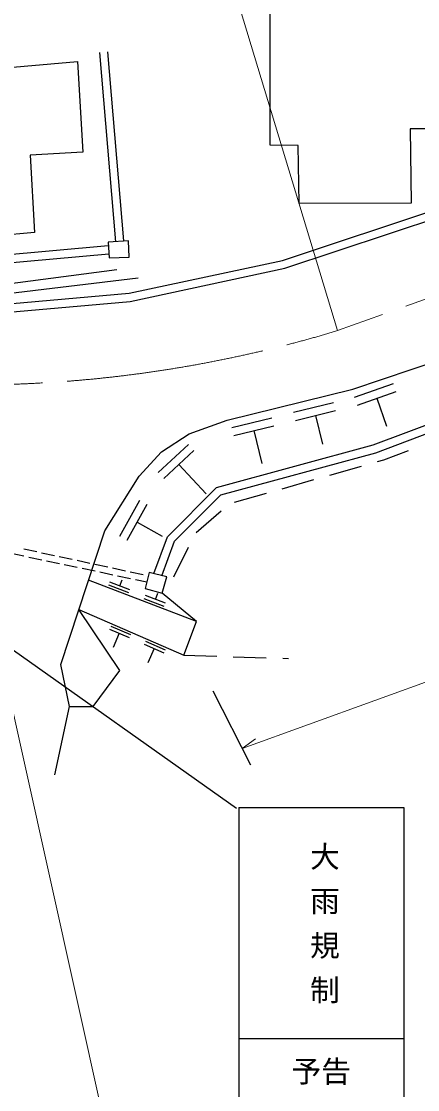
# Model space of a CAD drawing. Units: millimetres, scale not verified. Extents: x 40000 to 680000, y 20000 to 380000.
# Drawn here: x 479956 to 503960, y 234255 to 299026 of the extents above; entities that cross this region are included whole.
import ezdxf
from ezdxf.enums import TextEntityAlignment as Align

# ---------------------------------------------------------------- set-up
doc = ezdxf.new("R2010")
doc.units = ezdxf.units.MM
doc.header["$LTSCALE"] = 1000
doc.linetypes.add('CHAIN', pattern=[18.5, 12, -1.5, 3.5, -1.5])
for name, color, linetype, lineweight in [('M-BGD', 7, 'Continuous', 25), ('M-BGD-HTXT', 7, 'Continuous', 13), ('M-BMK', 2, 'CHAIN', 13), ('M-STR-STRC', 7, 'Continuous', 25)]:
    doc.layers.add(name, color=color, linetype=linetype, lineweight=lineweight)
doc.styles.add('@ＭＳ ゴシック', font='')
doc.styles.add('ＭＳ ゴシック', font='')
doc.styles.get('@ＭＳ ゴシック').set_extended_font_data('@MS Gothic')
doc.styles.get('ＭＳ ゴシック').set_extended_font_data('MS Gothic')

msp = doc.modelspace()

# ---------------------------------------------------------------- linework, layer by layer
at = {"layer": 'M-BGD'}
for p, q in [((495031, 291523), (495031, 302057)), ((485670, 285668), (484702, 297132)), ((486168, 285710), (485200, 297174)), ((474782, 295835), (483351, 296599)), ((483351, 296599), (483678, 291087)), ((515826, 292588), (503518, 292506)), ((503518, 292506), (503573, 288003)), ((496723, 291496), (495031, 291523)), ((496778, 287976), (496723, 291496)), ((483678, 291087), (480485, 290923)), ((480485, 290923), (480758, 286229)), ((501272, 273349), (547146, 290575)), ((495783, 284536), (510847, 289557)), ((501426, 272872), (547322, 290107)), ((495915, 284053), (511000, 289081)), ((503573, 288003), (496778, 287976)), ((480758, 286229), (475437, 285765)), ((486444, 285717), (485213, 285639)), ((486495, 284738), (486444, 285717)), ((485209, 285411), (477866, 284743)), ((485213, 285639), (485267, 284684)), ((485254, 284913), (477911, 284245)), ((485267, 284684), (486495, 284738)), ((486477, 282544), (495783, 284536)), ((476825, 282815), (485740, 283979)), ((486552, 282048), (495915, 284053)), ((478608, 282469), (487032, 283470)), ((478390, 281834), (486477, 282544)), ((478434, 281336), (486552, 282048)), ((500032, 276724), (516202, 282168)), ((492418, 274841), (500032, 276724)), ((500144, 276233), (502503, 277059)), ((500309, 275761), (502669, 276587)), ((501489, 276174), (502079, 274488)), ((496441, 275321), (498868, 275921)), ((496561, 274835), (498988, 275435)), ((490126, 274022), (492418, 274841)), ((492705, 274396), (495132, 274997)), ((497775, 275135), (498204, 273399)), ((488447, 272917), (490126, 274022)), ((492825, 273911), (495252, 274511)), ((494038, 274211), (494532, 272215)), ((488240, 271673), (490071, 273374)), ((491775, 270756), (501272, 273349)), ((487097, 271443), (488447, 272917)), ((488580, 271307), (490411, 273008)), ((492034, 270309), (501426, 272872)), ((501909, 272446), (503412, 273010)), ((489496, 272157), (491148, 270378)), ((498645, 271514), (500568, 272063)), ((501529, 272338), (501909, 272446)), ((485009, 268127), (487097, 271443)), ((488800, 267781), (491775, 270756)), ((495760, 270689), (497683, 271239)), ((489232, 267506), (492034, 270309)), ((492876, 269865), (494799, 270415)), ((485919, 267815), (487133, 270000)), ((486356, 267572), (487570, 269757)), ((490537, 268032), (492050, 269340)), ((486963, 268664), (488494, 267814)), ((482348, 260022), (485009, 268127)), ((487981, 265541), (488800, 267781)), ((480102, 267041), (480884, 266873)), ((488467, 265416), (489232, 267506)), ((489192, 265351), (490087, 267140)), ((479328, 266775), (480111, 266610)), ((480404, 266548), (481187, 266383)), ((481178, 266810), (481960, 266643)), ((481481, 266321), (482264, 266156)), ((482253, 266580), (483035, 266412)), ((483329, 266349), (484111, 266181)), ((482557, 266094), (483340, 265929)), ((483633, 265867), (484416, 265702)), ((484404, 266118), (485186, 265950)), ((484710, 265640), (485493, 265476)), ((485480, 265887), (486262, 265720)), ((486555, 265657), (487337, 265489)), ((487694, 265615), (487448, 264632)), ((488758, 265342), (487694, 265615)), ((490556, 262647), (484031, 265149)), ((486534, 264564), (485320, 265030)), ((485786, 265414), (486569, 265249)), ((485927, 264797), (486065, 265155)), ((486863, 265187), (487551, 265042)), ((487631, 265426), (487646, 265423)), ((488485, 264359), (488758, 265342)), ((486462, 264377), (485249, 264843)), ((487448, 264632), (488485, 264359)), ((488075, 263973), (488220, 264352)), ((490556, 262647), (488485, 264359)), ((488610, 263554), (487396, 264019)), ((488682, 263741), (487468, 264206)), ((485930, 259659), (483446, 263366)), ((483446, 263366), (489798, 260602)), ((485370, 262365), (486562, 261846)), ((489798, 260602), (490556, 262647)), ((485290, 262181), (486482, 261663)), ((485886, 261922), (485508, 261053)), ((487399, 261264), (488591, 260745)), ((487479, 261447), (488671, 260929)), ((487995, 261005), (487617, 260135)), ((489798, 260602), (491797, 260538)), ((492796, 260505), (494795, 260441)), ((495795, 260409), (496143, 260397)), ((482880, 257484), (482348, 260022)), ((484298, 257479), (485930, 259659)), ((481980, 253350), (482880, 257484)), ((482880, 257484), (484298, 257479))]:
    msp.add_line(p, q, dxfattribs=at)
at = {"layer": 'M-BGD-HTXT'}
for p, q in [((499114, 280273), (490433, 308990)), ((493325, 254947), (552558, 276363)), ((493325, 254947), (552558, 276363)), ((485237, 231132), (477807, 264535)), ((493325, 254947), (494148, 255522))]:
    msp.add_line(p, q, dxfattribs=at)
at = {"layer": 'M-BMK'}
msp.add_line((566786, 304515), (499114, 280273), dxfattribs=at)
msp.add_arc((476824, 354010), 77032, 260.63764, 286.8194, dxfattribs=at)
at = {"layer": 'M-STR-STRC'}
for p, q in [((458898, 275474), (492992, 251320)), ((491562, 258426), (493833, 253943)), ((493123, 251360), (503123, 251360)), ((493123, 251360), (493123, 233360)), ((503123, 251360), (503123, 233360)), ((493123, 237360), (503123, 237360))]:
    msp.add_line(p, q, dxfattribs=at)

# ---------------------------------------------------------------- texts
at = {"layer": 'M-STR-STRC', "style": '@ＭＳ ゴシック'}
msp.add_text('大 雨 規 制', height=1320, rotation=270, dxfattribs=at).set_placement((498323, 244360), align=Align.MIDDLE_CENTER)
at = {"layer": 'M-STR-STRC', "style": 'ＭＳ ゴシック'}
msp.add_text('予告', height=1320, dxfattribs=at).set_placement((498123, 235360), align=Align.MIDDLE_CENTER)

doc.saveas('drawing.dxf')
